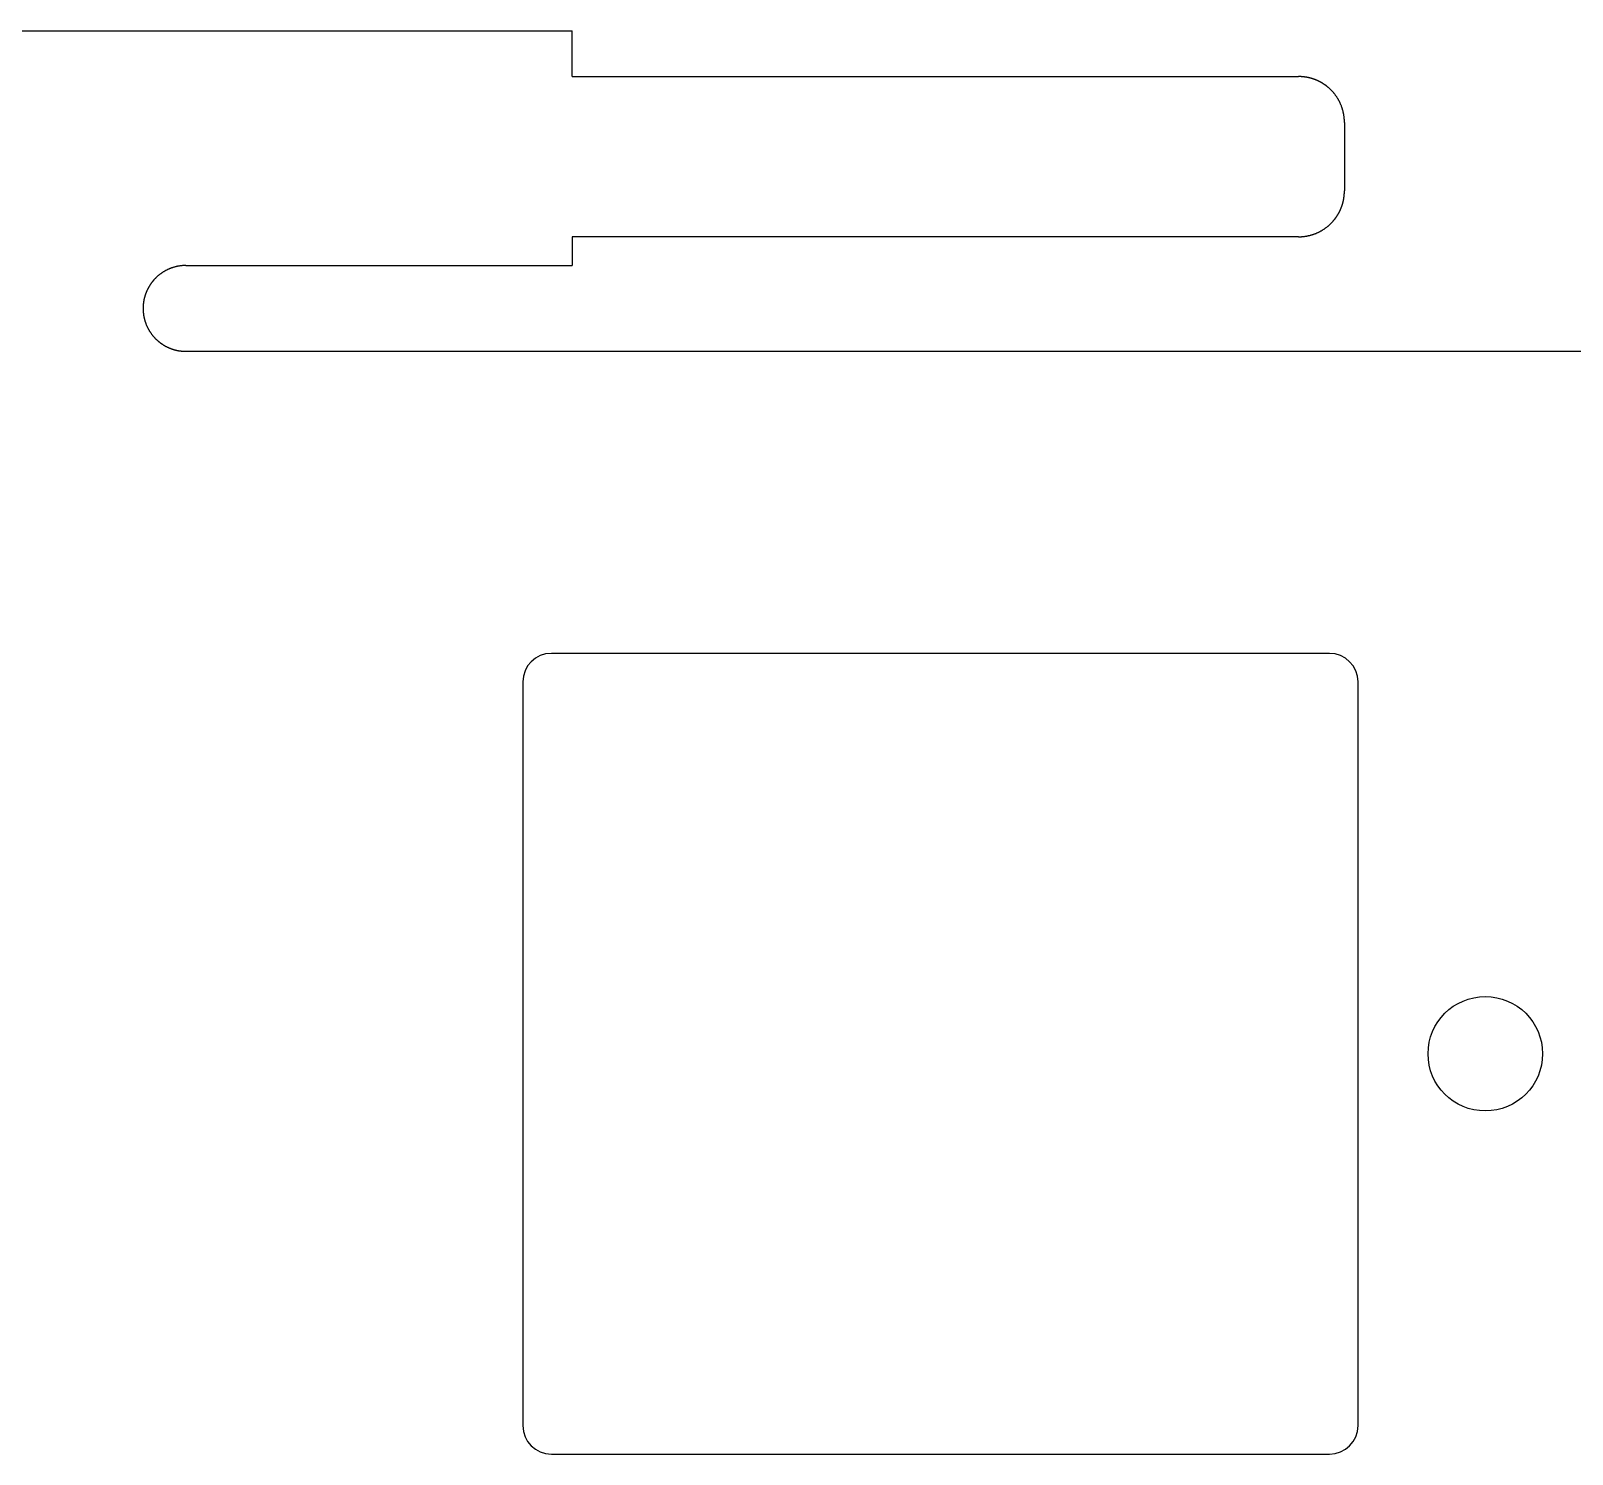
# Model space of a CAD drawing. Header units: millimetres. Extents: x -11 to 340, y -118 to 18.
# Drawn here: x 169.84 to 196.78, y -7 to 17.88 of the extents above; entities that cross this region are included whole.
import ezdxf

# ---------------------------------------------------------------- set-up
doc = ezdxf.new("R2010")
doc.units = ezdxf.units.MM
doc.header["$MEASUREMENT"] = 0
doc.layers.get('0').update_dxf_attribs({"linetype": 'CONTINUOUS'})
doc.layers.add('BLACK', color=7, linetype='CONTINUOUS')

msp = doc.modelspace()

# ---------------------------------------------------------------- linework, layer by layer
for points in [[(178.4375, 6.5), (178.4375, -6.5, 0.414212391), (178.9375, -7), (192.5375, -7, 0.414213562), (193.0375, -6.5), (193.0375, 6.5, 0.414213562), (192.5375, 7), (178.9375, 7, 0.414212391)], [(193.0375, -6.5), (193.0375, 6.5, 0.414213562), (192.5375, 7), (178.9375, 7, 0.414212391), (178.4375, 6.5), (178.4375, -6.5, 0.414212391), (178.9375, -7), (192.5375, -7, 0.414213562)]]:
    msp.add_lwpolyline(points, format="xyb", close=True)
at = {"layer": 'BLACK', "linetype": 'Continuous'}
for p, q in [((149.3, 17.882529), (179.3, 17.882529)), ((179.3, 17.082529), (179.3, 17.882529)), ((179.3, 17.082529), (192, 17.082529)), ((192.000728, 17.082529), (192, 17.082529)), ((192.004774, 17.082515), (192.000728, 17.082529)), ((192.008814, 17.082481), (192.004774, 17.082515)), ((192.012855, 17.082428), (192.008814, 17.082481)), ((192.016891, 17.082354), (192.012855, 17.082428)), ((192.020928, 17.082261), (192.016891, 17.082354)), ((192.024959, 17.082147), (192.020928, 17.082261)), ((192.02899, 17.082014), (192.024959, 17.082147)), ((192.033015, 17.08186), (192.02899, 17.082014)), ((192.037041, 17.081687), (192.033015, 17.08186)), ((192.041062, 17.081493), (192.037041, 17.081687)), ((192.045082, 17.08128), (192.041062, 17.081493)), ((192.049097, 17.081047), (192.045082, 17.08128)), ((192.053111, 17.080794), (192.049097, 17.081047)), ((192.05712, 17.080521), (192.053111, 17.080794)), ((192.061129, 17.080228), (192.05712, 17.080521)), ((192.065132, 17.079916), (192.061129, 17.080228)), ((192.069134, 17.079583), (192.065132, 17.079916)), ((192.073131, 17.079231), (192.069134, 17.079583)), ((192.077127, 17.078859), (192.073131, 17.079231)), ((192.081117, 17.078467), (192.077127, 17.078859)), ((192.085107, 17.078055), (192.081117, 17.078467)), ((192.08909, 17.077624), (192.085107, 17.078055)), ((192.093073, 17.077173), (192.08909, 17.077624)), ((192.09705, 17.076702), (192.093073, 17.077173)), ((192.101025, 17.076211), (192.09705, 17.076702)), ((192.104995, 17.075701), (192.101025, 17.076211)), ((192.108963, 17.07517), (192.104995, 17.075701)), ((192.112926, 17.074621), (192.108963, 17.07517)), ((192.116886, 17.074051), (192.112926, 17.074621)), ((192.120841, 17.073462), (192.116886, 17.074051)), ((192.124794, 17.072853), (192.120841, 17.073462)), ((192.128741, 17.072225), (192.124794, 17.072853)), ((192.132686, 17.071576), (192.128741, 17.072225)), ((192.136625, 17.070909), (192.132686, 17.071576)), ((192.140562, 17.070221), (192.136625, 17.070909)), ((192.144492, 17.069514), (192.140562, 17.070221)), ((192.14842, 17.068787), (192.144492, 17.069514)), ((192.152342, 17.068042), (192.14842, 17.068787)), ((192.156262, 17.067276), (192.152342, 17.068042)), ((192.160174, 17.066491), (192.156262, 17.067276)), ((192.164085, 17.065686), (192.160174, 17.066491)), ((192.167989, 17.064862), (192.164085, 17.065686)), ((192.17189, 17.064018), (192.167989, 17.064862)), ((192.175784, 17.063155), (192.17189, 17.064018)), ((192.179676, 17.062272), (192.175784, 17.063155)), ((192.183561, 17.06137), (192.179676, 17.062272)), ((192.187443, 17.060449), (192.183561, 17.06137)), ((192.191318, 17.059508), (192.187443, 17.060449)), ((192.19519, 17.058548), (192.191318, 17.059508)), ((192.199054, 17.057568), (192.19519, 17.058548)), ((192.202916, 17.056569), (192.199054, 17.057568)), ((192.20677, 17.055551), (192.202916, 17.056569)), ((192.210621, 17.054514), (192.20677, 17.055551)), ((192.214464, 17.053457), (192.210621, 17.054514)), ((192.218304, 17.052381), (192.214464, 17.053457)), ((192.222136, 17.051286), (192.218304, 17.052381)), ((192.225965, 17.050171), (192.222136, 17.051286)), ((192.229785, 17.049038), (192.225965, 17.050171)), ((192.233602, 17.047885), (192.229785, 17.049038)), ((192.237412, 17.046713), (192.233602, 17.047885)), ((192.241217, 17.045522), (192.237412, 17.046713)), ((192.245014, 17.044312), (192.241217, 17.045522)), ((192.248807, 17.043082), (192.245014, 17.044312)), ((192.252592, 17.041834), (192.248807, 17.043082)), ((192.256373, 17.040567), (192.252592, 17.041834)), ((192.260145, 17.039281), (192.256373, 17.040567)), ((192.263913, 17.037975), (192.260145, 17.039281)), ((192.267673, 17.036651), (192.263913, 17.037975)), ((192.271428, 17.035308), (192.267673, 17.036651)), ((192.275174, 17.033946), (192.271428, 17.035308)), ((192.278916, 17.032565), (192.275174, 17.033946)), ((192.282648, 17.031165), (192.278916, 17.032565)), ((192.286376, 17.029747), (192.282648, 17.031165)), ((192.290095, 17.02831), (192.286376, 17.029747)), ((192.293809, 17.026853), (192.290095, 17.02831)), ((192.297514, 17.025379), (192.293809, 17.026853)), ((192.301213, 17.023885), (192.297514, 17.025379)), ((192.304904, 17.022373), (192.301213, 17.023885)), ((192.308588, 17.020842), (192.304904, 17.022373)), ((192.312264, 17.019293), (192.308588, 17.020842)), ((192.315934, 17.017725), (192.312264, 17.019293)), ((192.319594, 17.016139), (192.315934, 17.017725)), ((192.323249, 17.014534), (192.319594, 17.016139)), ((192.326894, 17.012911), (192.323249, 17.014534)), ((192.330532, 17.011269), (192.326894, 17.012911)), ((192.334161, 17.009609), (192.330532, 17.011269)), ((192.337784, 17.007931), (192.334161, 17.009609)), ((192.341397, 17.006234), (192.337784, 17.007931)), ((192.345004, 17.004519), (192.341397, 17.006234)), ((192.3486, 17.002786), (192.345004, 17.004519)), ((192.35219, 17.001034), (192.3486, 17.002786)), ((192.35577, 16.999265), (192.35219, 17.001034)), ((192.359342, 16.997477), (192.35577, 16.999265)), ((192.362905, 16.995672), (192.359342, 16.997477)), ((192.36646, 16.993848), (192.362905, 16.995672)), ((192.370005, 16.992007), (192.36646, 16.993848)), ((192.373543, 16.990147), (192.370005, 16.992007)), ((192.37707, 16.98827), (192.373543, 16.990147)), ((192.38059, 16.986374), (192.37707, 16.98827)), ((192.384098, 16.984461), (192.38059, 16.986374)), ((192.3876, 16.98253), (192.384098, 16.984461)), ((192.39109, 16.980581), (192.3876, 16.98253)), ((192.394572, 16.978615), (192.39109, 16.980581)), ((192.398044, 16.976631), (192.394572, 16.978615)), ((192.401507, 16.974629), (192.398044, 16.976631)), ((192.404959, 16.972611), (192.401507, 16.974629)), ((192.408403, 16.970574), (192.404959, 16.972611)), ((192.411835, 16.968521), (192.408403, 16.970574)), ((192.415259, 16.966449), (192.411835, 16.968521)), ((192.418672, 16.964361), (192.415259, 16.966449)), ((192.422075, 16.962255), (192.418672, 16.964361)), ((192.425468, 16.960132), (192.422075, 16.962255)), ((192.428851, 16.957991), (192.425468, 16.960132)), ((192.432222, 16.955834), (192.428851, 16.957991)), ((192.435584, 16.95366), (192.432222, 16.955834)), ((192.438935, 16.951469), (192.435584, 16.95366)), ((192.442276, 16.94926), (192.438935, 16.951469)), ((192.445605, 16.947035), (192.442276, 16.94926)), ((192.448924, 16.944793), (192.445605, 16.947035)), ((192.452232, 16.942535), (192.448924, 16.944793)), ((192.455529, 16.940259), (192.452232, 16.942535)), ((192.458814, 16.937967), (192.455529, 16.940259)), ((192.462089, 16.935658), (192.458814, 16.937967)), ((192.465352, 16.933333), (192.462089, 16.935658)), ((192.468604, 16.930991), (192.465352, 16.933333)), ((192.471844, 16.928633), (192.468604, 16.930991)), ((192.475073, 16.926259), (192.471844, 16.928633)), ((192.47829, 16.923868), (192.475073, 16.926259)), ((192.481496, 16.921461), (192.47829, 16.923868)), ((192.484689, 16.919039), (192.481496, 16.921461)), ((192.487871, 16.916599), (192.484689, 16.919039)), ((192.491041, 16.914144), (192.487871, 16.916599)), ((192.494199, 16.911673), (192.491041, 16.914144)), ((192.497344, 16.909186), (192.494199, 16.911673)), ((192.500477, 16.906683), (192.497344, 16.909186)), ((192.503598, 16.904165), (192.500477, 16.906683)), ((192.506707, 16.901631), (192.503598, 16.904165)), ((192.509802, 16.899081), (192.506707, 16.901631)), ((192.512886, 16.896515), (192.509802, 16.899081)), ((192.515956, 16.893935), (192.512886, 16.896515)), ((192.519014, 16.891338), (192.515956, 16.893935)), ((192.522059, 16.888727), (192.519014, 16.891338)), ((192.525092, 16.8861), (192.522059, 16.888727)), ((192.52811, 16.883458), (192.525092, 16.8861)), ((192.531116, 16.880801), (192.52811, 16.883458)), ((192.534109, 16.878129), (192.531116, 16.880801)), ((192.537089, 16.875442), (192.534109, 16.878129)), ((192.540055, 16.87274), (192.537089, 16.875442)), ((192.543007, 16.870023), (192.540055, 16.87274)), ((192.545946, 16.867292), (192.543007, 16.870023)), ((192.548872, 16.864546), (192.545946, 16.867292)), ((192.551784, 16.861785), (192.548872, 16.864546)), ((192.554682, 16.85901), (192.551784, 16.861785)), ((192.557566, 16.85622), (192.554682, 16.85901)), ((192.560436, 16.853416), (192.557566, 16.85622)), ((192.563292, 16.850598), (192.560436, 16.853416)), ((192.568962, 16.844919), (192.563292, 16.850598)), ((192.574575, 16.839184), (192.568962, 16.844919)), ((192.580131, 16.833393), (192.574575, 16.839184)), ((192.585628, 16.827548), (192.580131, 16.833393)), ((192.591066, 16.821648), (192.585628, 16.827548)), ((192.596445, 16.815695), (192.591066, 16.821648)), ((192.601764, 16.809689), (192.596445, 16.815695)), ((192.607022, 16.803631), (192.601764, 16.809689)), ((192.612219, 16.797522), (192.607022, 16.803631)), ((192.617354, 16.791361), (192.612219, 16.797522)), ((192.622426, 16.785151), (192.617354, 16.791361)), ((192.627436, 16.778891), (192.622426, 16.785151)), ((192.632382, 16.772583), (192.627436, 16.778891)), ((192.637265, 16.766227), (192.632382, 16.772583)), ((192.642082, 16.759823), (192.637265, 16.766227)), ((192.646835, 16.753373), (192.642082, 16.759823)), ((192.651522, 16.746877), (192.646835, 16.753373)), ((192.656144, 16.740335), (192.651522, 16.746877)), ((192.660699, 16.73375), (192.656144, 16.740335)), ((192.665187, 16.72712), (192.660699, 16.73375)), ((192.669607, 16.720447), (192.665187, 16.72712)), ((192.67396, 16.713733), (192.669607, 16.720447)), ((192.678244, 16.706976), (192.67396, 16.713733)), ((192.68246, 16.700179), (192.678244, 16.706976)), ((192.686606, 16.693341), (192.68246, 16.700179)), ((192.690683, 16.686464), (192.686606, 16.693341)), ((192.69469, 16.679548), (192.690683, 16.686464)), ((192.698627, 16.672594), (192.69469, 16.679548)), ((192.702493, 16.665603), (192.698627, 16.672594)), ((192.706288, 16.658575), (192.702493, 16.665603)), ((192.710012, 16.651511), (192.706288, 16.658575)), ((192.713664, 16.644411), (192.710012, 16.651511)), ((192.717243, 16.637277), (192.713664, 16.644411)), ((192.720751, 16.63011), (192.717243, 16.637277)), ((192.724185, 16.622909), (192.720751, 16.63011)), ((192.727547, 16.615675), (192.724185, 16.622909)), ((192.730835, 16.60841), (192.727547, 16.615675)), ((192.73405, 16.601113), (192.730835, 16.60841)), ((192.737191, 16.593786), (192.73405, 16.601113)), ((192.740257, 16.586429), (192.737191, 16.593786)), ((192.74325, 16.579043), (192.740257, 16.586429)), ((192.746167, 16.571629), (192.74325, 16.579043)), ((192.74901, 16.564186), (192.746167, 16.571629)), ((192.751778, 16.556716), (192.74901, 16.564186)), ((192.75447, 16.54922), (192.751778, 16.556716)), ((192.757087, 16.541697), (192.75447, 16.54922)), ((192.759628, 16.534149), (192.757087, 16.541697)), ((192.762093, 16.526576), (192.759628, 16.534149)), ((192.764482, 16.51898), (192.762093, 16.526576)), ((192.766794, 16.511359), (192.764482, 16.51898)), ((192.76903, 16.503716), (192.766794, 16.511359)), ((192.771189, 16.49605), (192.76903, 16.503716)), ((192.773272, 16.488362), (192.771189, 16.49605)), ((192.775277, 16.480653), (192.773272, 16.488362)), ((192.777205, 16.472924), (192.775277, 16.480653)), ((192.779056, 16.465174), (192.777205, 16.472924)), ((192.780829, 16.457404), (192.779056, 16.465174)), ((192.782525, 16.449616), (192.780829, 16.457404)), ((192.784143, 16.441809), (192.782525, 16.449616)), ((192.785683, 16.433984), (192.784143, 16.441809)), ((192.787145, 16.426142), (192.785683, 16.433984)), ((192.788529, 16.418282), (192.787145, 16.426142)), ((192.789835, 16.410406), (192.788529, 16.418282)), ((192.791062, 16.402514), (192.789835, 16.410406)), ((192.792211, 16.394607), (192.791062, 16.402514)), ((192.793281, 16.386685), (192.792211, 16.394607)), ((192.794273, 16.378748), (192.793281, 16.386685)), ((192.795186, 16.370796), (192.794273, 16.378748)), ((192.79602, 16.362832), (192.795186, 16.370796)), ((192.796775, 16.354854), (192.79602, 16.362832)), ((192.797451, 16.346863), (192.796775, 16.354854)), ((192.798047, 16.33886), (192.797451, 16.346863)), ((192.798565, 16.330845), (192.798047, 16.33886)), ((192.799003, 16.322819), (192.798565, 16.330845)), ((192.799362, 16.314782), (192.799003, 16.322819)), ((192.799641, 16.306733), (192.799362, 16.314782)), ((192.79984, 16.298675), (192.799641, 16.306733)), ((192.79996, 16.290607), (192.79984, 16.298675)), ((192.8, 16.282529), (192.79996, 16.290607)), ((192.8, 16.282529), (192.8, 15.082529)), ((192.755446, 14.818616), (192.756752, 14.822384)), ((192.756752, 14.822384), (192.758038, 14.826156)), ((192.758038, 14.826156), (192.759305, 14.829937)), ((192.759305, 14.829937), (192.760553, 14.833722)), ((192.760553, 14.833722), (192.761783, 14.837515)), ((192.761783, 14.837515), (192.762993, 14.841312)), ((192.762993, 14.841312), (192.764184, 14.845117)), ((192.764184, 14.845117), (192.765356, 14.848927)), ((192.765356, 14.848927), (192.766509, 14.852744)), ((192.766509, 14.852744), (192.767642, 14.856564)), ((192.767642, 14.856564), (192.768757, 14.860393)), ((192.768757, 14.860393), (192.769852, 14.864225)), ((192.769852, 14.864225), (192.770928, 14.868065)), ((192.770928, 14.868065), (192.771985, 14.871908)), ((192.771985, 14.871908), (192.773022, 14.875759)), ((192.773022, 14.875759), (192.77404, 14.879613)), ((192.77404, 14.879613), (192.775039, 14.883475)), ((192.775039, 14.883475), (192.776019, 14.887339)), ((192.776019, 14.887339), (192.776979, 14.891211)), ((192.776979, 14.891211), (192.77792, 14.895086)), ((192.77792, 14.895086), (192.778841, 14.898968)), ((192.778841, 14.898968), (192.779743, 14.902853)), ((192.779743, 14.902853), (192.780626, 14.906745)), ((192.780626, 14.906745), (192.781489, 14.910639)), ((192.781489, 14.910639), (192.782333, 14.91454)), ((192.782333, 14.91454), (192.783157, 14.918444)), ((192.783157, 14.918444), (192.783962, 14.922355)), ((192.783962, 14.922355), (192.784747, 14.926267)), ((192.784747, 14.926267), (192.785513, 14.930187)), ((192.785513, 14.930187), (192.786258, 14.934109)), ((192.786258, 14.934109), (192.786985, 14.938037)), ((192.786985, 14.938037), (192.787692, 14.941967)), ((192.787692, 14.941967), (192.78838, 14.945904)), ((192.78838, 14.945904), (192.789047, 14.949843)), ((192.789047, 14.949843), (192.789696, 14.953788)), ((192.789696, 14.953788), (192.790324, 14.957735)), ((192.790324, 14.957735), (192.790933, 14.961688)), ((192.790933, 14.961688), (192.791522, 14.965643)), ((192.791522, 14.965643), (192.792092, 14.969603)), ((192.792092, 14.969603), (192.792641, 14.973566)), ((192.792641, 14.973566), (192.793172, 14.977534)), ((192.793172, 14.977534), (192.793682, 14.981504)), ((192.793682, 14.981504), (192.794173, 14.985479)), ((192.794173, 14.985479), (192.794644, 14.989456)), ((192.794644, 14.989456), (192.795095, 14.993439)), ((192.795095, 14.993439), (192.795526, 14.997422)), ((192.795526, 14.997422), (192.795938, 15.001412)), ((192.795938, 15.001412), (192.79633, 15.005402)), ((192.79633, 15.005402), (192.796702, 15.009398)), ((192.796702, 15.009398), (192.797054, 15.013395)), ((192.797054, 15.013395), (192.797387, 15.017397)), ((192.797387, 15.017397), (192.797699, 15.0214)), ((192.797699, 15.0214), (192.797992, 15.025409)), ((192.797992, 15.025409), (192.798265, 15.029418)), ((192.798265, 15.029418), (192.798518, 15.033432)), ((192.798518, 15.033432), (192.798751, 15.037447)), ((192.798751, 15.037447), (192.798964, 15.041467)), ((192.798964, 15.041467), (192.799158, 15.045488)), ((192.799158, 15.045488), (192.799331, 15.049514)), ((192.799331, 15.049514), (192.799485, 15.053539)), ((192.799485, 15.053539), (192.799618, 15.05757)), ((192.799618, 15.05757), (192.799732, 15.061601)), ((192.799732, 15.061601), (192.799825, 15.065638)), ((192.799825, 15.065638), (192.799899, 15.069674)), ((192.799899, 15.069674), (192.799952, 15.073715)), ((192.799952, 15.073715), (192.799986, 15.077756)), ((192.799986, 15.077756), (192.8, 15.081801)), ((192.8, 15.081801), (192.8, 15.082529)), ((192.5956, 14.54842), (192.598272, 14.551413)), ((192.598272, 14.551413), (192.600929, 14.554419)), ((192.600929, 14.554419), (192.603571, 14.557437)), ((192.603571, 14.557437), (192.606198, 14.56047)), ((192.606198, 14.56047), (192.608809, 14.563515)), ((192.608809, 14.563515), (192.611406, 14.566573)), ((192.611406, 14.566573), (192.613986, 14.569643)), ((192.613986, 14.569643), (192.616552, 14.572727)), ((192.616552, 14.572727), (192.619102, 14.575822)), ((192.619102, 14.575822), (192.621636, 14.578931)), ((192.621636, 14.578931), (192.624154, 14.582052)), ((192.624154, 14.582052), (192.626657, 14.585185)), ((192.626657, 14.585185), (192.629144, 14.58833)), ((192.629144, 14.58833), (192.631615, 14.591488)), ((192.631615, 14.591488), (192.63407, 14.594658)), ((192.63407, 14.594658), (192.63651, 14.59784)), ((192.63651, 14.59784), (192.638932, 14.601033)), ((192.638932, 14.601033), (192.641339, 14.604239)), ((192.641339, 14.604239), (192.64373, 14.607456)), ((192.64373, 14.607456), (192.646104, 14.610685)), ((192.646104, 14.610685), (192.648462, 14.613925)), ((192.648462, 14.613925), (192.650804, 14.617177)), ((192.650804, 14.617177), (192.653129, 14.62044)), ((192.653129, 14.62044), (192.655438, 14.623715)), ((192.655438, 14.623715), (192.65773, 14.627)), ((192.65773, 14.627), (192.660006, 14.630297)), ((192.660006, 14.630297), (192.662264, 14.633605)), ((192.662264, 14.633605), (192.664506, 14.636924)), ((192.664506, 14.636924), (192.666731, 14.640253)), ((192.666731, 14.640253), (192.66894, 14.643594)), ((192.66894, 14.643594), (192.671131, 14.646945)), ((192.671131, 14.646945), (192.673305, 14.650307)), ((192.673305, 14.650307), (192.675462, 14.653678)), ((192.675462, 14.653678), (192.677603, 14.657061)), ((192.677603, 14.657061), (192.679726, 14.660454)), ((192.679726, 14.660454), (192.681832, 14.663857)), ((192.681832, 14.663857), (192.68392, 14.66727)), ((192.68392, 14.66727), (192.685992, 14.670694)), ((192.685992, 14.670694), (192.688045, 14.674126)), ((192.688045, 14.674126), (192.690082, 14.67757)), ((192.690082, 14.67757), (192.6921, 14.681022)), ((192.6921, 14.681022), (192.694102, 14.684485)), ((192.694102, 14.684485), (192.696086, 14.687957)), ((192.696086, 14.687957), (192.698052, 14.691439)), ((192.698052, 14.691439), (192.700001, 14.694929)), ((192.700001, 14.694929), (192.701932, 14.698431)), ((192.701932, 14.698431), (192.703845, 14.701939)), ((192.703845, 14.701939), (192.705741, 14.705459)), ((192.705741, 14.705459), (192.707618, 14.708986)), ((192.707618, 14.708986), (192.709478, 14.712524)), ((192.709478, 14.712524), (192.711319, 14.716069)), ((192.711319, 14.716069), (192.713143, 14.719624)), ((192.713143, 14.719624), (192.714948, 14.723187)), ((192.714948, 14.723187), (192.716736, 14.726759)), ((192.716736, 14.726759), (192.718505, 14.730339)), ((192.718505, 14.730339), (192.720257, 14.733929)), ((192.720257, 14.733929), (192.72199, 14.737525)), ((192.72199, 14.737525), (192.723705, 14.741132)), ((192.723705, 14.741132), (192.725402, 14.744745)), ((192.725402, 14.744745), (192.72708, 14.748368)), ((192.72708, 14.748368), (192.72874, 14.751997)), ((192.72874, 14.751997), (192.730382, 14.755635)), ((192.730382, 14.755635), (192.732005, 14.75928)), ((192.732005, 14.75928), (192.73361, 14.762935)), ((192.73361, 14.762935), (192.735196, 14.766595)), ((192.735196, 14.766595), (192.736764, 14.770265)), ((192.736764, 14.770265), (192.738313, 14.773941)), ((192.738313, 14.773941), (192.739844, 14.777625)), ((192.739844, 14.777625), (192.741356, 14.781316)), ((192.741356, 14.781316), (192.74285, 14.785015)), ((192.74285, 14.785015), (192.744324, 14.78872)), ((192.744324, 14.78872), (192.745781, 14.792434)), ((192.745781, 14.792434), (192.747218, 14.796153)), ((192.747218, 14.796153), (192.748636, 14.799881)), ((192.748636, 14.799881), (192.750036, 14.803613)), ((192.750036, 14.803613), (192.751417, 14.807355)), ((192.751417, 14.807355), (192.752779, 14.811101)), ((192.752779, 14.811101), (192.754122, 14.814856)), ((192.754122, 14.814856), (192.755446, 14.818616)), ((192, 14.282529), (179.3, 14.282529)), ((179.3, 14.282529), (179.3, 13.78)), ((192, 14.282529), (192.008078, 14.282569)), ((192.008078, 14.282569), (192.016146, 14.282689)), ((192.016146, 14.282689), (192.024204, 14.282888)), ((192.024204, 14.282888), (192.032253, 14.283167)), ((192.032253, 14.283167), (192.04029, 14.283526)), ((192.04029, 14.283526), (192.048316, 14.283964)), ((192.048316, 14.283964), (192.056331, 14.284482)), ((192.056331, 14.284482), (192.064334, 14.285078)), ((192.064334, 14.285078), (192.072325, 14.285754)), ((192.072325, 14.285754), (192.080303, 14.286509)), ((192.080303, 14.286509), (192.088267, 14.287343)), ((192.088267, 14.287343), (192.096219, 14.288256)), ((192.096219, 14.288256), (192.104156, 14.289248)), ((192.104156, 14.289248), (192.112078, 14.290318)), ((192.112078, 14.290318), (192.119985, 14.291467)), ((192.119985, 14.291467), (192.127877, 14.292694)), ((192.127877, 14.292694), (192.135753, 14.294)), ((192.135753, 14.294), (192.143613, 14.295384)), ((192.143613, 14.295384), (192.151455, 14.296846)), ((192.151455, 14.296846), (192.15928, 14.298386)), ((192.15928, 14.298386), (192.167087, 14.300004)), ((192.167087, 14.300004), (192.174875, 14.3017)), ((192.174875, 14.3017), (192.182645, 14.303473)), ((192.182645, 14.303473), (192.190395, 14.305324)), ((192.190395, 14.305324), (192.198124, 14.307252)), ((192.198124, 14.307252), (192.205833, 14.309257)), ((192.205833, 14.309257), (192.213521, 14.31134)), ((192.213521, 14.31134), (192.221187, 14.313499)), ((192.221187, 14.313499), (192.22883, 14.315735)), ((192.22883, 14.315735), (192.236451, 14.318047)), ((192.236451, 14.318047), (192.244047, 14.320436)), ((192.244047, 14.320436), (192.25162, 14.322901)), ((192.25162, 14.322901), (192.259168, 14.325442)), ((192.259168, 14.325442), (192.266691, 14.328059)), ((192.266691, 14.328059), (192.274187, 14.330751)), ((192.274187, 14.330751), (192.281657, 14.333519)), ((192.281657, 14.333519), (192.2891, 14.336362)), ((192.2891, 14.336362), (192.296514, 14.339279)), ((192.296514, 14.339279), (192.3039, 14.342272)), ((192.3039, 14.342272), (192.311257, 14.345338)), ((192.311257, 14.345338), (192.318584, 14.348479)), ((192.318584, 14.348479), (192.325881, 14.351694)), ((192.325881, 14.351694), (192.333146, 14.354982)), ((192.333146, 14.354982), (192.34038, 14.358344)), ((192.34038, 14.358344), (192.347581, 14.361778)), ((192.347581, 14.361778), (192.354748, 14.365286)), ((192.354748, 14.365286), (192.361882, 14.368865)), ((192.361882, 14.368865), (192.368982, 14.372517)), ((192.368982, 14.372517), (192.376046, 14.376241)), ((192.376046, 14.376241), (192.383074, 14.380036)), ((192.383074, 14.380036), (192.390065, 14.383902)), ((192.390065, 14.383902), (192.397019, 14.387839)), ((192.397019, 14.387839), (192.403935, 14.391846)), ((192.403935, 14.391846), (192.410812, 14.395923)), ((192.410812, 14.395923), (192.41765, 14.400069)), ((192.41765, 14.400069), (192.424447, 14.404285)), ((192.424447, 14.404285), (192.431204, 14.408569)), ((192.431204, 14.408569), (192.437918, 14.412922)), ((192.437918, 14.412922), (192.444591, 14.417342)), ((192.444591, 14.417342), (192.451221, 14.42183)), ((192.451221, 14.42183), (192.457806, 14.426385)), ((192.457806, 14.426385), (192.464348, 14.431007)), ((192.464348, 14.431007), (192.470844, 14.435694)), ((192.470844, 14.435694), (192.477294, 14.440447)), ((192.477294, 14.440447), (192.483698, 14.445264)), ((192.483698, 14.445264), (192.490054, 14.450147)), ((192.490054, 14.450147), (192.496362, 14.455093)), ((192.496362, 14.455093), (192.502622, 14.460103)), ((192.502622, 14.460103), (192.508832, 14.465175)), ((192.508832, 14.465175), (192.514993, 14.47031)), ((192.514993, 14.47031), (192.521102, 14.475507)), ((192.521102, 14.475507), (192.52716, 14.480765)), ((192.52716, 14.480765), (192.533166, 14.486084)), ((192.533166, 14.486084), (192.539119, 14.491463)), ((192.539119, 14.491463), (192.545019, 14.496901)), ((192.545019, 14.496901), (192.550864, 14.502398)), ((192.550864, 14.502398), (192.556655, 14.507954)), ((192.556655, 14.507954), (192.56239, 14.513567)), ((192.56239, 14.513567), (192.568069, 14.519237)), ((192.568069, 14.519237), (192.570887, 14.522093)), ((192.570887, 14.522093), (192.573691, 14.524963)), ((192.573691, 14.524963), (192.576481, 14.527847)), ((192.576481, 14.527847), (192.579256, 14.530745)), ((192.579256, 14.530745), (192.582017, 14.533657)), ((192.582017, 14.533657), (192.584763, 14.536583)), ((192.584763, 14.536583), (192.587494, 14.539522)), ((192.587494, 14.539522), (192.590211, 14.542474)), ((192.590211, 14.542474), (192.592913, 14.54544)), ((192.592913, 14.54544), (192.5956, 14.54842)), ((172.313993, 13.742113), (172.306686, 13.739651)), ((172.321325, 13.7445), (172.313993, 13.742113)), ((172.328681, 13.74681), (172.321325, 13.7445)), ((172.336061, 13.749045), (172.328681, 13.74681)), ((172.343464, 13.751202), (172.336061, 13.749045)), ((172.350889, 13.753283), (172.343464, 13.751202)), ((172.358336, 13.755287), (172.350889, 13.753283)), ((172.365804, 13.757214), (172.358336, 13.755287)), ((172.373292, 13.759064), (172.365804, 13.757214)), ((172.380801, 13.760836), (172.373292, 13.759064)), ((172.388329, 13.762531), (172.380801, 13.760836)), ((172.395876, 13.764148), (172.388329, 13.762531)), ((172.403441, 13.765687), (172.395876, 13.764148)), ((172.411024, 13.767149), (172.403441, 13.765687)), ((172.418624, 13.768532), (172.411024, 13.767149)), ((172.426242, 13.769837), (172.418624, 13.768532)), ((172.433875, 13.771064), (172.426242, 13.769837)), ((172.441524, 13.772213), (172.433875, 13.771064)), ((172.449188, 13.773283), (172.441524, 13.772213)), ((172.456867, 13.774274), (172.449188, 13.773283)), ((172.464561, 13.775187), (172.456867, 13.774274)), ((172.472268, 13.776021), (172.464561, 13.775187)), ((172.479988, 13.776775), (172.472268, 13.776021)), ((172.487721, 13.777451), (172.479988, 13.776775)), ((172.495467, 13.778048), (172.487721, 13.777451)), ((172.503225, 13.778565), (172.495467, 13.778048)), ((172.510994, 13.779003), (172.503225, 13.778565)), ((172.518775, 13.779362), (172.510994, 13.779003)), ((172.526566, 13.779641), (172.518775, 13.779362)), ((172.534368, 13.77984), (172.526566, 13.779641)), ((172.542179, 13.77996), (172.534368, 13.77984)), ((172.55, 13.78), (172.542179, 13.77996)), ((172.55, 13.78), (179.3, 13.78)), ((171.944351, 13.472455), (171.942068, 13.469318)), ((171.946651, 13.475581), (171.944351, 13.472455)), ((171.948967, 13.478694), (171.946651, 13.475581)), ((171.9513, 13.481797), (171.948967, 13.478694)), ((171.953648, 13.484887), (171.9513, 13.481797)), ((171.956012, 13.487966), (171.953648, 13.484887)), ((171.958393, 13.491033), (171.956012, 13.487966)), ((171.960789, 13.494087), (171.958393, 13.491033)), ((171.963201, 13.497129), (171.960789, 13.494087)), ((171.96563, 13.50016), (171.963201, 13.497129)), ((171.968073, 13.503177), (171.96563, 13.50016)), ((171.970533, 13.506183), (171.968073, 13.503177)), ((171.973008, 13.509175), (171.970533, 13.506183)), ((171.975499, 13.512155), (171.973008, 13.509175)), ((171.978004, 13.515122), (171.975499, 13.512155)), ((171.980526, 13.518077), (171.978004, 13.515122)), ((171.983062, 13.521018), (171.980526, 13.518077)), ((171.985614, 13.523947), (171.983062, 13.521018)), ((171.988181, 13.526862), (171.985614, 13.523947)), ((171.990763, 13.529765), (171.988181, 13.526862)), ((171.99336, 13.532654), (171.990763, 13.529765)), ((171.995972, 13.53553), (171.99336, 13.532654)), ((171.998599, 13.538392), (171.995972, 13.53553)), ((172.001241, 13.541241), (171.998599, 13.538392)), ((172.003897, 13.544076), (172.001241, 13.541241)), ((172.006568, 13.546897), (172.003897, 13.544076)), ((172.009253, 13.549705), (172.006568, 13.546897)), ((172.011952, 13.552499), (172.009253, 13.549705)), ((172.014667, 13.555279), (172.011952, 13.552499)), ((172.017395, 13.558045), (172.014667, 13.555279)), ((172.020137, 13.560797), (172.017395, 13.558045)), ((172.025665, 13.566258), (172.020137, 13.560797)), ((172.031248, 13.571662), (172.025665, 13.566258)), ((172.036886, 13.577007), (172.031248, 13.571662)), ((172.042578, 13.582294), (172.036886, 13.577007)), ((172.048325, 13.587522), (172.042578, 13.582294)), ((172.054124, 13.59269), (172.048325, 13.587522)), ((172.059976, 13.597798), (172.054124, 13.59269)), ((172.065879, 13.602844), (172.059976, 13.597798)), ((172.071833, 13.607829), (172.065879, 13.602844)), ((172.077837, 13.612751), (172.071833, 13.607829)), ((172.083891, 13.617611), (172.077837, 13.612751)), ((172.089994, 13.622407), (172.083891, 13.617611)), ((172.096145, 13.627139), (172.089994, 13.622407)), ((172.102343, 13.631807), (172.096145, 13.627139)), ((172.108588, 13.63641), (172.102343, 13.631807)), ((172.114878, 13.640947), (172.108588, 13.63641)), ((172.121214, 13.645419), (172.114878, 13.640947)), ((172.127594, 13.649824), (172.121214, 13.645419)), ((172.134018, 13.654162), (172.127594, 13.649824)), ((172.140484, 13.658432), (172.134018, 13.654162)), ((172.146993, 13.662634), (172.140484, 13.658432)), ((172.153544, 13.666768), (172.146993, 13.662634)), ((172.160135, 13.670834), (172.153544, 13.666768)), ((172.166766, 13.67483), (172.160135, 13.670834)), ((172.173437, 13.678756), (172.166766, 13.67483)), ((172.180146, 13.682613), (172.173437, 13.678756)), ((172.186892, 13.686398), (172.180146, 13.682613)), ((172.193676, 13.690114), (172.186892, 13.686398)), ((172.200497, 13.693757), (172.193676, 13.690114)), ((172.207353, 13.69733), (172.200497, 13.693757)), ((172.214243, 13.70083), (172.207353, 13.69733)), ((172.221169, 13.704258), (172.214243, 13.70083)), ((172.228127, 13.707614), (172.221169, 13.704258)), ((172.235119, 13.710896), (172.228127, 13.707614)), ((172.242142, 13.714106), (172.235119, 13.710896)), ((172.249197, 13.717242), (172.242142, 13.714106)), ((172.256283, 13.720304), (172.249197, 13.717242)), ((172.263398, 13.723292), (172.256283, 13.720304)), ((172.270543, 13.726206), (172.263398, 13.723292)), ((172.277717, 13.729045), (172.270543, 13.726206)), ((172.284919, 13.731809), (172.277717, 13.729045)), ((172.292148, 13.734498), (172.284919, 13.731809)), ((172.299404, 13.737112), (172.292148, 13.734498)), ((172.306686, 13.739651), (172.299404, 13.737112)), ((171.820272, 13.203934), (171.819389, 13.200173)), ((171.821174, 13.207688), (171.820272, 13.203934)), ((171.822096, 13.211439), (171.821174, 13.207688)), ((171.823036, 13.215183), (171.822096, 13.211439)), ((171.823996, 13.218924), (171.823036, 13.215183)), ((171.824976, 13.222657), (171.823996, 13.218924)), ((171.825975, 13.226388), (171.824976, 13.222657)), ((171.826992, 13.23011), (171.825975, 13.226388)), ((171.82803, 13.23383), (171.826992, 13.23011)), ((171.829086, 13.237542), (171.82803, 13.23383)), ((171.830162, 13.24125), (171.829086, 13.237542)), ((171.831257, 13.24495), (171.830162, 13.24125)), ((171.832371, 13.248647), (171.831257, 13.24495)), ((171.833504, 13.252335), (171.832371, 13.248647)), ((171.834657, 13.25602), (171.833504, 13.252335)), ((171.835828, 13.259697), (171.834657, 13.25602)), ((171.837019, 13.26337), (171.835828, 13.259697)), ((171.838228, 13.267034), (171.837019, 13.26337)), ((171.839457, 13.270695), (171.838228, 13.267034)), ((171.840704, 13.274346), (171.839457, 13.270695)), ((171.841971, 13.277994), (171.840704, 13.274346)), ((171.843256, 13.281633), (171.841971, 13.277994)), ((171.844561, 13.285267), (171.843256, 13.281633)), ((171.845884, 13.288893), (171.844561, 13.285267)), ((171.847226, 13.292514), (171.845884, 13.288893)), ((171.848587, 13.296126), (171.847226, 13.292514)), ((171.849967, 13.299734), (171.848587, 13.296126)), ((171.851365, 13.303332), (171.849967, 13.299734)), ((171.852782, 13.306925), (171.851365, 13.303332)), ((171.854218, 13.310509), (171.852782, 13.306925)), ((171.855673, 13.314088), (171.854218, 13.310509)), ((171.857146, 13.317658), (171.855673, 13.314088)), ((171.858638, 13.321222), (171.857146, 13.317658)), ((171.860148, 13.324776), (171.858638, 13.321222)), ((171.861677, 13.328325), (171.860148, 13.324776)), ((171.863224, 13.331865), (171.861677, 13.328325)), ((171.864791, 13.335398), (171.863224, 13.331865)), ((171.866375, 13.338922), (171.864791, 13.335398)), ((171.867978, 13.34244), (171.866375, 13.338922)), ((171.869598, 13.345948), (171.867978, 13.34244)), ((171.871238, 13.349449), (171.869598, 13.345948)), ((171.872895, 13.352941), (171.871238, 13.349449)), ((171.874572, 13.356426), (171.872895, 13.352941)), ((171.876265, 13.359901), (171.874572, 13.356426)), ((171.877978, 13.363369), (171.876265, 13.359901)), ((171.879708, 13.366827), (171.877978, 13.363369)), ((171.881457, 13.370278), (171.879708, 13.366827)), ((171.883223, 13.373719), (171.881457, 13.370278)), ((171.885007, 13.377152), (171.883223, 13.373719)), ((171.886809, 13.380575), (171.885007, 13.377152)), ((171.88863, 13.383991), (171.886809, 13.380575)), ((171.890467, 13.387396), (171.88863, 13.383991)), ((171.892324, 13.390793), (171.890467, 13.387396)), ((171.894197, 13.394179), (171.892324, 13.390793)), ((171.896089, 13.397558), (171.894197, 13.394179)), ((171.897997, 13.400926), (171.896089, 13.397558)), ((171.899924, 13.404285), (171.897997, 13.400926)), ((171.901868, 13.407634), (171.899924, 13.404285)), ((171.90383, 13.410974), (171.901868, 13.407634)), ((171.905808, 13.414303), (171.90383, 13.410974)), ((171.907805, 13.417623), (171.905808, 13.414303)), ((171.909818, 13.420933), (171.907805, 13.417623)), ((171.91185, 13.424233), (171.909818, 13.420933)), ((171.913898, 13.427522), (171.91185, 13.424233)), ((171.915963, 13.430802), (171.913898, 13.427522)), ((171.918046, 13.43407), (171.915963, 13.430802)), ((171.920146, 13.437329), (171.918046, 13.43407)), ((171.922262, 13.440576), (171.920146, 13.437329)), ((171.924396, 13.443814), (171.922262, 13.440576)), ((171.926546, 13.44704), (171.924396, 13.443814)), ((171.928714, 13.450256), (171.926546, 13.44704)), ((171.930898, 13.45346), (171.928714, 13.450256)), ((171.933099, 13.456655), (171.930898, 13.45346)), ((171.935316, 13.459837), (171.933099, 13.456655)), ((171.93755, 13.463009), (171.935316, 13.459837)), ((171.939801, 13.466168), (171.93755, 13.463009)), ((171.942068, 13.469318), (171.939801, 13.466168)), ((171.800015, 13.034714), (171.8, 13.030797)), ((171.8, 13.030797), (171.8, 13.03)), ((171.8, 13.03), (171.80004, 13.022179)), ((171.800049, 13.038626), (171.800015, 13.034714)), ((171.80004, 13.022179), (171.80016, 13.014368)), ((171.800103, 13.042539), (171.800049, 13.038626)), ((171.800177, 13.046446), (171.800103, 13.042539)), ((171.80016, 13.014368), (171.800359, 13.006566)), ((171.800271, 13.050354), (171.800177, 13.046446)), ((171.800385, 13.054257), (171.800271, 13.050354)), ((171.800359, 13.006566), (171.800638, 12.998775)), ((171.800519, 13.058159), (171.800385, 13.054257)), ((171.800673, 13.062056), (171.800519, 13.058159)), ((171.800638, 12.998775), (171.800997, 12.990994)), ((171.800847, 13.065953), (171.800673, 13.062056)), ((171.80104, 13.069845), (171.800847, 13.065953)), ((171.800997, 12.990994), (171.801435, 12.983225)), ((171.801254, 13.073737), (171.80104, 13.069845)), ((171.801488, 13.077623), (171.801254, 13.073737)), ((171.801435, 12.983225), (171.801952, 12.975467)), ((171.801741, 13.081509), (171.801488, 13.077623)), ((171.802014, 13.085389), (171.801741, 13.081509)), ((171.801952, 12.975467), (171.802549, 12.967721)), ((171.802308, 13.089269), (171.802014, 13.085389)), ((171.802621, 13.093144), (171.802308, 13.089269)), ((171.802549, 12.967721), (171.803225, 12.959988)), ((171.802953, 13.097017), (171.802621, 13.093144)), ((171.803306, 13.100885), (171.802953, 13.097017)), ((171.803225, 12.959988), (171.803979, 12.952268)), ((171.803679, 13.104753), (171.803306, 13.100885)), ((171.804071, 13.108614), (171.803679, 13.104753)), ((171.803979, 12.952268), (171.804813, 12.94456)), ((171.804483, 13.112475), (171.804071, 13.108614)), ((171.804915, 13.116329), (171.804483, 13.112475)), ((171.804813, 12.94456), (171.805726, 12.936867)), ((171.805366, 13.120183), (171.804915, 13.116329)), ((171.805838, 13.124031), (171.805366, 13.120183)), ((171.805726, 12.936867), (171.806717, 12.929188)), ((171.806329, 13.127878), (171.805838, 13.124031)), ((171.80684, 13.131718), (171.806329, 13.127878)), ((171.80737, 13.135557), (171.80684, 13.131718)), ((171.80792, 13.13939), (171.80737, 13.135557)), ((171.80849, 13.143222), (171.80792, 13.13939)), ((171.80908, 13.147047), (171.80849, 13.143222)), ((171.809689, 13.150871), (171.80908, 13.147047)), ((171.810318, 13.154688), (171.809689, 13.150871)), ((171.810966, 13.158504), (171.810318, 13.154688)), ((171.811634, 13.162313), (171.810966, 13.158504)), ((171.812322, 13.16612), (171.811634, 13.162313)), ((171.813029, 13.169921), (171.812322, 13.16612)), ((171.813756, 13.173719), (171.813029, 13.169921)), ((171.814502, 13.177511), (171.813756, 13.173719)), ((171.815268, 13.181301), (171.814502, 13.177511)), ((171.816053, 13.185084), (171.815268, 13.181301)), ((171.816858, 13.188864), (171.816053, 13.185084)), ((171.817682, 13.192638), (171.816858, 13.188864)), ((171.818526, 13.196409), (171.817682, 13.192638)), ((171.819389, 13.200173), (171.818526, 13.196409)), ((171.806717, 12.929188), (171.807787, 12.921524)), ((171.807787, 12.921524), (171.808936, 12.913875)), ((171.808936, 12.913875), (171.810163, 12.906241)), ((171.810163, 12.906241), (171.811468, 12.898624)), ((171.811468, 12.898624), (171.812851, 12.891024)), ((171.812851, 12.891024), (171.814313, 12.883441)), ((171.814313, 12.883441), (171.815852, 12.875876)), ((171.815852, 12.875876), (171.817469, 12.868329)), ((171.817469, 12.868329), (171.819164, 12.860801)), ((171.819164, 12.860801), (171.820936, 12.853292)), ((171.820936, 12.853292), (171.822786, 12.845804)), ((171.822786, 12.845804), (171.824713, 12.838336)), ((171.824713, 12.838336), (171.826717, 12.830889)), ((171.826717, 12.830889), (171.828798, 12.823464)), ((171.828798, 12.823464), (171.830955, 12.816061)), ((171.830955, 12.816061), (171.83319, 12.808681)), ((171.83319, 12.808681), (171.8355, 12.801325)), ((171.8355, 12.801325), (171.837887, 12.793993)), ((171.837887, 12.793993), (171.840349, 12.786685)), ((171.840349, 12.786685), (171.842888, 12.779403)), ((171.842888, 12.779403), (171.845501, 12.772148)), ((171.845501, 12.772148), (171.848191, 12.764918)), ((171.848191, 12.764918), (171.850955, 12.757717)), ((171.850955, 12.757717), (171.853794, 12.750543)), ((171.853794, 12.750543), (171.856708, 12.743398)), ((171.856708, 12.743398), (171.859696, 12.736282)), ((171.859696, 12.736282), (171.862758, 12.729197)), ((171.862758, 12.729197), (171.865894, 12.722142)), ((171.865894, 12.722142), (171.869104, 12.715118)), ((171.869104, 12.715118), (171.872386, 12.708127)), ((171.872386, 12.708127), (171.875742, 12.701168)), ((171.875742, 12.701168), (171.87917, 12.694243)), ((171.87917, 12.694243), (171.88267, 12.687352)), ((171.88267, 12.687352), (171.886243, 12.680496)), ((171.886243, 12.680496), (171.889886, 12.673676)), ((171.889886, 12.673676), (171.893601, 12.666892)), ((171.893601, 12.666892), (171.897387, 12.660145)), ((171.897387, 12.660145), (171.901244, 12.653436)), ((171.901244, 12.653436), (171.90517, 12.646766)), ((171.90517, 12.646766), (171.909166, 12.640135)), ((171.909166, 12.640135), (171.913231, 12.633544)), ((171.913231, 12.633544), (171.917366, 12.626993)), ((171.917366, 12.626993), (171.921568, 12.620484)), ((171.921568, 12.620484), (171.925838, 12.614017)), ((171.925838, 12.614017), (171.930176, 12.607594)), ((171.930176, 12.607594), (171.934581, 12.601214)), ((171.934581, 12.601214), (171.939052, 12.594878)), ((171.939052, 12.594878), (171.94359, 12.588587)), ((171.94359, 12.588587), (171.948193, 12.582343)), ((171.948193, 12.582343), (171.95286, 12.576145)), ((171.95286, 12.576145), (171.957593, 12.569994)), ((171.957593, 12.569994), (171.962389, 12.563891)), ((171.962389, 12.563891), (171.967249, 12.557837)), ((171.967249, 12.557837), (171.972171, 12.551833)), ((171.972171, 12.551833), (171.977156, 12.545879)), ((171.977156, 12.545879), (171.982202, 12.539975)), ((171.982202, 12.539975), (171.98731, 12.534124)), ((171.98731, 12.534124), (171.992478, 12.528325)), ((171.992478, 12.528325), (171.997705, 12.522578)), ((171.997705, 12.522578), (172.002992, 12.516886)), ((172.002992, 12.516886), (172.008338, 12.511248)), ((172.008338, 12.511248), (172.013742, 12.505665)), ((172.013742, 12.505665), (172.019203, 12.500137)), ((172.019203, 12.500137), (172.021955, 12.497395)), ((172.021955, 12.497395), (172.024721, 12.494666)), ((172.024721, 12.494666), (172.027501, 12.491952)), ((172.027501, 12.491952), (172.030295, 12.489253)), ((172.030295, 12.489253), (172.033102, 12.486567)), ((172.033102, 12.486567), (172.035924, 12.483897)), ((172.035924, 12.483897), (172.038759, 12.48124)), ((172.038759, 12.48124), (172.041608, 12.478599)), ((172.041608, 12.478599), (172.04447, 12.475972)), ((172.04447, 12.475972), (172.047346, 12.47336)), ((172.047346, 12.47336), (172.050235, 12.470763)), ((172.050235, 12.470763), (172.053137, 12.468181)), ((172.053137, 12.468181), (172.056053, 12.465614)), ((172.056053, 12.465614), (172.058981, 12.463062)), ((172.058981, 12.463062), (172.061923, 12.460526)), ((172.061923, 12.460526), (172.064877, 12.458004)), ((172.064877, 12.458004), (172.067844, 12.455498)), ((172.067844, 12.455498), (172.070825, 12.453008)), ((172.070825, 12.453008), (172.073817, 12.450533)), ((172.073817, 12.450533), (172.076823, 12.448073)), ((172.076823, 12.448073), (172.07984, 12.44563)), ((172.07984, 12.44563), (172.08287, 12.443201)), ((172.08287, 12.443201), (172.085912, 12.440789)), ((172.085912, 12.440789), (172.088967, 12.438393)), ((172.088967, 12.438393), (172.092033, 12.436012)), ((172.092033, 12.436012), (172.095112, 12.433648)), ((172.095112, 12.433648), (172.098202, 12.4313)), ((172.098202, 12.4313), (172.101305, 12.428967)), ((172.101305, 12.428967), (172.104419, 12.426651)), ((172.104419, 12.426651), (172.107545, 12.424351)), ((172.107545, 12.424351), (172.110682, 12.422068)), ((172.110682, 12.422068), (172.113831, 12.419801)), ((172.113831, 12.419801), (172.116991, 12.41755)), ((172.116991, 12.41755), (172.120163, 12.415316)), ((172.120163, 12.415316), (172.123345, 12.413099)), ((172.123345, 12.413099), (172.126539, 12.410898)), ((172.126539, 12.410898), (172.129744, 12.408714)), ((172.129744, 12.408714), (172.13296, 12.406546)), ((172.13296, 12.406546), (172.136186, 12.404396)), ((172.136186, 12.404396), (172.139423, 12.402262)), ((172.139423, 12.402262), (172.142671, 12.400146)), ((172.142671, 12.400146), (172.14593, 12.398046)), ((172.14593, 12.398046), (172.149198, 12.395963)), ((172.149198, 12.395963), (172.152478, 12.393898)), ((172.152478, 12.393898), (172.155767, 12.39185)), ((172.155767, 12.39185), (172.159067, 12.389818)), ((172.159067, 12.389818), (172.162376, 12.387805)), ((172.162376, 12.387805), (172.165697, 12.385808)), ((172.165697, 12.385808), (172.169026, 12.38383)), ((172.169026, 12.38383), (172.172366, 12.381868)), ((172.172366, 12.381868), (172.175714, 12.379924)), ((172.175714, 12.379924), (172.179074, 12.377997)), ((172.179074, 12.377997), (172.182442, 12.376088)), ((172.182442, 12.376088), (172.18582, 12.374197)), ((172.18582, 12.374197), (172.189207, 12.372324)), ((172.189207, 12.372324), (172.192604, 12.370467)), ((172.192604, 12.370467), (172.196009, 12.36863)), ((172.196009, 12.36863), (172.199424, 12.366809)), ((172.199424, 12.366809), (172.202847, 12.365007)), ((172.202847, 12.365007), (172.206281, 12.363223)), ((172.206281, 12.363223), (172.209722, 12.361457)), ((172.209722, 12.361457), (172.213173, 12.359708)), ((172.213173, 12.359708), (172.216631, 12.357978)), ((172.216631, 12.357978), (172.220099, 12.356265)), ((172.220099, 12.356265), (172.223574, 12.354572)), ((172.223574, 12.354572), (172.227059, 12.352895)), ((172.227059, 12.352895), (172.23055, 12.351238)), ((172.23055, 12.351238), (172.234052, 12.349598)), ((172.234052, 12.349598), (172.23756, 12.347978)), ((172.23756, 12.347978), (172.241078, 12.346375)), ((172.241078, 12.346375), (172.244601, 12.344791)), ((172.244601, 12.344791), (172.248135, 12.343225)), ((172.248135, 12.343225), (172.251674, 12.341677)), ((172.251674, 12.341677), (172.255223, 12.340148)), ((172.255223, 12.340148), (172.258778, 12.338638)), ((172.258778, 12.338638), (172.262342, 12.337146)), ((172.262342, 12.337146), (172.265912, 12.335673)), ((172.265912, 12.335673), (172.26949, 12.334218)), ((172.26949, 12.334218), (172.273074, 12.332782)), ((172.273074, 12.332782), (172.276668, 12.331365)), ((172.276668, 12.331365), (172.280266, 12.329967)), ((172.280266, 12.329967), (172.283873, 12.328587)), ((172.283873, 12.328587), (172.287485, 12.327226)), ((172.287485, 12.327226), (172.291106, 12.325884)), ((172.291106, 12.325884), (172.294732, 12.324561)), ((172.294732, 12.324561), (172.298367, 12.323256)), ((172.298367, 12.323256), (172.302006, 12.321971)), ((172.302006, 12.321971), (172.305653, 12.320704)), ((172.305653, 12.320704), (172.309305, 12.319457)), ((172.309305, 12.319457), (172.312965, 12.318228)), ((172.312965, 12.318228), (172.31663, 12.317019)), ((172.31663, 12.317019), (172.320303, 12.315828)), ((172.320303, 12.315828), (172.323979, 12.314657)), ((172.323979, 12.314657), (172.327664, 12.313504)), ((172.327664, 12.313504), (172.331353, 12.312371)), ((172.331353, 12.312371), (172.33505, 12.311257)), ((172.33505, 12.311257), (172.33875, 12.310162)), ((172.33875, 12.310162), (172.342458, 12.309086)), ((172.342458, 12.309086), (172.34617, 12.30803)), ((172.34617, 12.30803), (172.349889, 12.306992)), ((172.349889, 12.306992), (172.353612, 12.305975)), ((172.353612, 12.305975), (172.357342, 12.304976)), ((172.357342, 12.304976), (172.361076, 12.303996)), ((172.361076, 12.303996), (172.364817, 12.303036)), ((172.364817, 12.303036), (172.36856, 12.302096)), ((172.36856, 12.302096), (172.372312, 12.301174)), ((172.372312, 12.301174), (172.376066, 12.300272)), ((172.376066, 12.300272), (172.379827, 12.299389)), ((172.379827, 12.299389), (172.383591, 12.298526)), ((172.383591, 12.298526), (172.387362, 12.297682)), ((172.387362, 12.297682), (172.391135, 12.296858)), ((172.391135, 12.296858), (172.394916, 12.296053)), ((172.394916, 12.296053), (172.398699, 12.295268)), ((172.398699, 12.295268), (172.402488, 12.294502)), ((172.402488, 12.294502), (172.40628, 12.293756)), ((172.40628, 12.293756), (172.410079, 12.293029)), ((172.410079, 12.293029), (172.413879, 12.292322)), ((172.413879, 12.292322), (172.417687, 12.291634)), ((172.417687, 12.291634), (172.421496, 12.290966)), ((172.421496, 12.290966), (172.425311, 12.290318)), ((172.425311, 12.290318), (172.429129, 12.289689)), ((172.429129, 12.289689), (172.432952, 12.28908)), ((172.432952, 12.28908), (172.436778, 12.28849)), ((172.436778, 12.28849), (172.440609, 12.28792)), ((172.440609, 12.28792), (172.444442, 12.28737)), ((172.444442, 12.28737), (172.448282, 12.28684)), ((172.448282, 12.28684), (172.452122, 12.286329)), ((172.452122, 12.286329), (172.455969, 12.285838)), ((172.455969, 12.285838), (172.459817, 12.285366)), ((172.459817, 12.285366), (172.46367, 12.284915)), ((172.46367, 12.284915), (172.467525, 12.284483)), ((172.467525, 12.284483), (172.471386, 12.284071)), ((172.471386, 12.284071), (172.475247, 12.283679)), ((172.475247, 12.283679), (172.479114, 12.283306)), ((172.479114, 12.283306), (172.482982, 12.282953)), ((172.482982, 12.282953), (172.486856, 12.282621)), ((172.486856, 12.282621), (172.49073, 12.282308)), ((172.49073, 12.282308), (172.49461, 12.282014)), ((172.49461, 12.282014), (172.498491, 12.281741)), ((172.498491, 12.281741), (172.502377, 12.281488)), ((172.502377, 12.281488), (172.506263, 12.281254)), ((172.506263, 12.281254), (172.510154, 12.28104)), ((172.510154, 12.28104), (172.514046, 12.280847)), ((172.514046, 12.280847), (172.517944, 12.280673)), ((172.517944, 12.280673), (172.521841, 12.280519)), ((172.521841, 12.280519), (172.525743, 12.280385)), ((172.525743, 12.280385), (172.529646, 12.280271)), ((172.529646, 12.280271), (172.533553, 12.280177)), ((172.533553, 12.280177), (172.537461, 12.280103)), ((172.537461, 12.280103), (172.541374, 12.280049)), ((172.541374, 12.280049), (172.545286, 12.280015)), ((172.545286, 12.280015), (172.549203, 12.28)), ((172.549203, 12.28), (172.55, 12.28)), ((172.55, 12.28), (300.3125, 12.28))]:
    msp.add_line(p, q, dxfattribs=at)
at = {"layer": 'BLACK'}
msp.add_circle((195.2625, 0), 1, dxfattribs=at)

doc.saveas('drawing.dxf')
